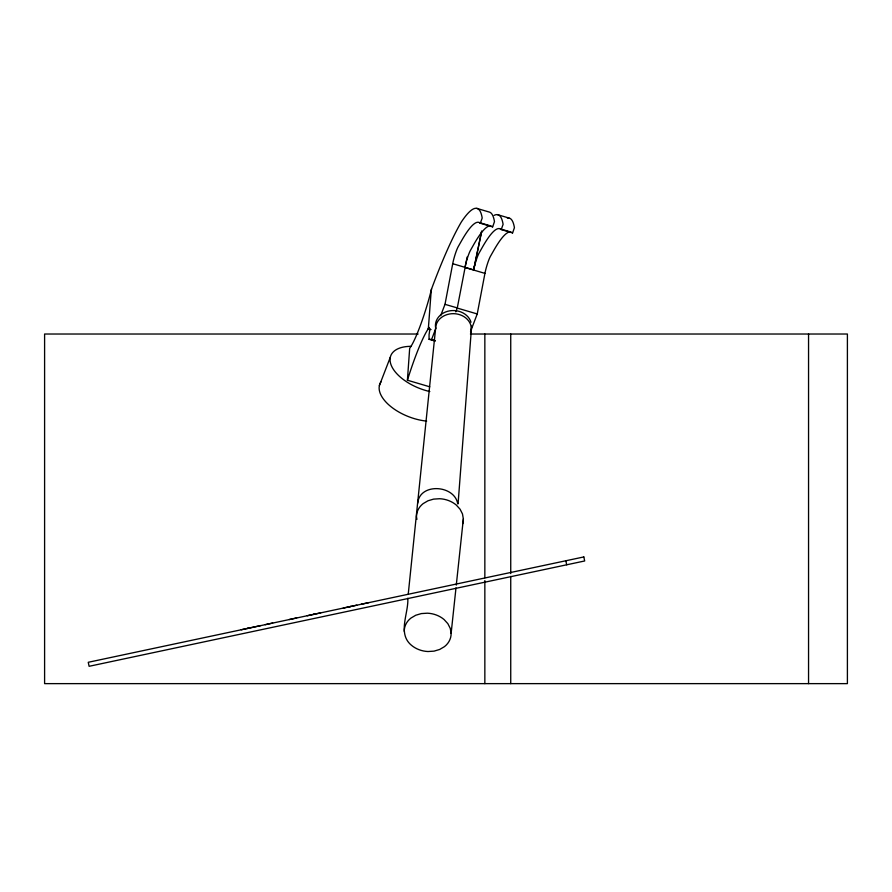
<?xml version="1.0" encoding="UTF-8"?>
<svg xmlns="http://www.w3.org/2000/svg" width="892" height="892" viewBox="0 0 892 892"><rect width="100%" height="100%" fill="white"/><g stroke="black" fill="none" stroke-linecap="round" stroke-linejoin="round"><path stroke-width="1.34" d="M429.766 386.805L407.41 380.215L409.673 348.359A51.457 6.891 -73.6 0 0 429.989 295.085L431.594 288.963M428.807 327.977L428.862 327.264L428.305 328.903L430.758 329.627M458.075 503.768L471.389 329.159M470.731 333.05A17.896 15.086 2.5 0 0 456.046 313.85A17.896 15.086 2.5 0 0 435.608 328.345L408.246 594.105M455.99 587.873L451.129 633.376A21.821 18.331 6.1 0 1 444.472 646.633L439.667 649.465L434.036 651.138L427.982 651.528A24.497 20.572 6.1 0 1 411.335 645.184C397.196 633.365 408.759 613.283 407.8 598.242M456.28 585.119L463.349 518.921L462.48 513.926L460.071 509.198L456.291 505.062A24.497 20.572 6.1 0 0 439.633 498.728L433.579 499.119L427.959 500.791L423.142 503.623A21.821 18.331 6.1 0 0 416.486 516.869L416.921 519.367M417.712 503.2C419.563 482.561 454.652 484.824 457.707 503.802M435.207 341.101L429.063 339.283L429.063 334.578A15.287 2.052 -73.6 0 0 428.338 328.747L431.282 289.699A173.081 23.237 -73.6 0 1 461.365 221.952A210.969 28.321 -73.6 0 1 482.193 218.049L480.309 223.256A171.699 23.047 -73.6 0 0 461.365 241.096L458.622 245.947A12.455 1.672 -73.6 0 0 452.712 263.709L445.008 304.295L440.681 315.645M467.129 257.007L457.25 308.075L477.231 313.962L470.519 331.568M477.231 313.962L484.936 273.376A12.455 1.672 -73.6 0 1 490.834 255.614L493.588 250.763A171.699 23.047 -73.6 0 1 510.447 231.931M429.063 339.283L431.583 339.506L435.898 328.211M455.812 311.843L457.284 307.918L444.997 304.339M379.39 385.534L390.317 357.246M241.241 629.763L248.79 628.113M247.24 628.492L260.798 625.56M265.236 624.668L272.673 623.04M289.231 619.561L296.646 617.944M307.238 615.736L314.776 614.086M313.237 614.465L320.774 612.815M343.23 608.088L350.801 606.437M349.229 606.805L356.8 605.155M361.227 604.263L368.775 602.613M418.125 334.021L44.6 334.021L44.6 683.629L847.4 683.629L847.4 334.021L470.407 334.021M480.309 223.256L492.674 226.88L494.469 221.662A210.969 28.321 -73.6 0 0 489.039 211.995L476.763 208.371M452.712 263.709L473.652 269.886L481.713 230.995L473.619 270.042L474.477 266.184A12.455 1.672 -73.6 0 1 479.517 252.28L482.271 247.418A171.699 23.047 -73.6 0 1 501.215 229.578L503.099 224.371A210.936 28.321 -73.6 0 0 494.135 215.362M501.215 229.578L512.61 232.924L514.416 227.705A210.969 28.321 -73.6 0 0 507.314 218.038M497.669 214.693L508.986 218.038M479.327 222.565L490.377 225.821M500.234 228.887L510.28 231.853M464.955 267.488L484.936 273.376M430.791 329.471L428.338 328.747L427.368 330.174A68.729 9.188 -73.6 0 0 407.41 380.215M431.583 339.506L435.263 340.599M565.829 560.767L566.688 564.792M451.129 633.376L450.259 628.381L447.851 623.664L444.071 619.527A24.497 20.572 6.1 0 0 427.413 613.194L421.358 613.584L415.739 615.246L410.922 618.078A21.821 18.331 6.1 0 0 404.266 631.335M808.553 334.021L808.553 683.629M510.737 334.021L510.737 573.589M510.737 576.377L510.737 683.629M484.847 334.021L484.847 577.771M484.847 580.558L484.847 683.629M511.54 232.221A171.699 23.047 -73.6 0 1 512.521 232.912M491.603 226.178A171.699 23.047 -73.6 0 1 492.585 226.869M490.5 225.888A171.699 23.047 -73.6 0 0 473.641 244.72L470.898 249.57A12.455 1.672 -73.6 0 0 464.988 267.332M429.81 391.543A38.791 20.092 21.1 0 1 391.32 365.508A38.791 20.092 21.1 0 1 410.978 346.33M426.655 421.113A38.791 20.092 21.1 0 1 389.626 405.581A38.791 20.092 21.1 0 1 380.951 381.91M435.664 328.033A18.085 15.242 2.5 0 1 449.802 310.817A18.085 15.242 2.5 0 1 471.021 322.235M471.578 326.193A18.085 15.242 2.5 0 1 470.909 330.129M463.349 518.921A21.821 18.331 6.1 0 1 462.625 523.849M583.825 556.942L88.252 662.288L89.111 666.302L584.684 560.968L583.825 556.942"/></g></svg>
